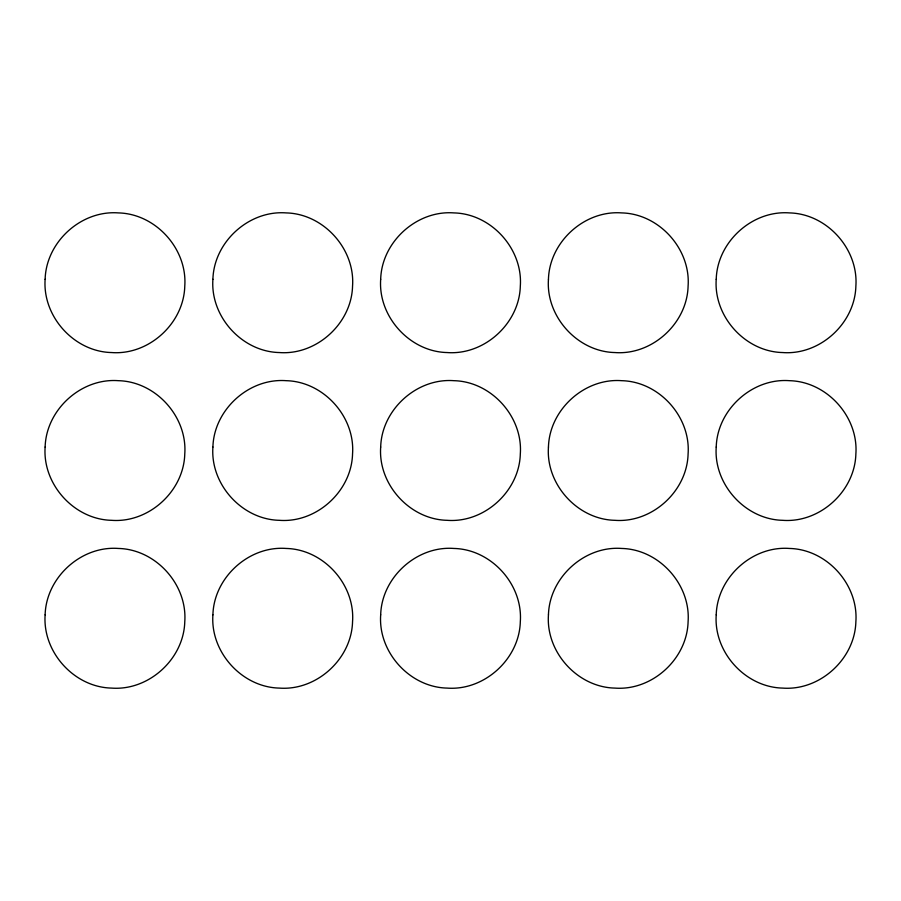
<?xml version="1.0" encoding="UTF-8"?>
<svg xmlns="http://www.w3.org/2000/svg" width="901" height="901" viewBox="0 0 901 901"><rect width="100%" height="100%" fill="white"/><g stroke="black" fill="none" stroke-linecap="round" stroke-linejoin="round"><path stroke-width="1.35" d="M45.129 279.299C42.426 316.499 74.13 351.694 111.533 352.55C148.845 355.377 183.804 323.425 184.773 286.158C187.487 248.958 155.772 213.762 118.38 212.906C81.067 210.079 46.109 242.031 45.129 279.299M45.129 447.065C42.426 484.276 74.13 519.46 111.533 520.316C148.845 523.143 183.804 491.191 184.773 453.935C187.487 416.724 155.772 381.54 118.38 380.684C81.067 377.857 46.109 409.809 45.129 447.065M45.129 614.842C42.426 652.042 74.13 687.238 111.533 688.094C148.845 690.921 183.804 658.969 184.773 621.701C187.487 584.501 155.772 549.306 118.38 548.45C81.067 545.623 46.109 577.575 45.129 614.842M212.906 279.299C210.192 316.499 241.907 351.694 279.299 352.55C316.623 355.377 351.57 323.425 352.55 286.158C355.264 248.958 323.549 213.762 286.158 212.906C248.834 210.079 213.886 242.031 212.906 279.299M212.906 447.065C210.192 484.276 241.907 519.46 279.299 520.316C316.623 523.143 351.57 491.191 352.55 453.935C355.264 416.724 323.549 381.54 286.158 380.684C248.834 377.857 213.886 409.809 212.906 447.065M212.906 614.842C210.192 652.042 241.907 687.238 279.299 688.094C316.623 690.921 351.57 658.969 352.55 621.701C355.264 584.501 323.549 549.306 286.158 548.45C248.834 545.623 213.886 577.575 212.906 614.842M380.684 279.299C377.97 316.499 409.685 351.694 447.076 352.55C484.389 355.377 519.348 323.425 520.316 286.158C523.03 248.958 491.315 213.762 453.924 212.906C416.611 210.079 381.652 242.031 380.684 279.299M380.684 447.065C377.97 484.276 409.685 519.46 447.076 520.316C484.389 523.143 519.348 491.191 520.316 453.935C523.03 416.724 491.315 381.54 453.924 380.684C416.611 377.857 381.652 409.809 380.684 447.065M380.684 614.842C377.97 652.042 409.685 687.238 447.076 688.094C484.389 690.921 519.348 658.969 520.316 621.701C523.03 584.501 491.315 549.306 453.924 548.45C416.611 545.623 381.652 577.575 380.684 614.842M548.45 279.299C545.736 316.499 577.451 351.694 614.842 352.55C652.166 355.377 687.114 323.425 688.094 286.158C690.808 248.958 659.093 213.762 621.701 212.906C584.377 210.079 549.43 242.031 548.45 279.299M548.45 447.065C545.736 484.276 577.451 519.46 614.842 520.316C652.166 523.143 687.114 491.191 688.094 453.935C690.808 416.724 659.093 381.54 621.701 380.684C584.377 377.857 549.43 409.809 548.45 447.065M548.45 614.842C545.736 652.042 577.451 687.238 614.842 688.094C652.166 690.921 687.114 658.969 688.094 621.701C690.808 584.501 659.093 549.306 621.701 548.45C584.377 545.623 549.43 577.575 548.45 614.842M716.227 279.299C713.513 316.499 745.228 351.694 782.62 352.55C819.933 355.377 854.891 323.425 855.871 286.158C858.574 248.958 826.87 213.762 789.467 212.906C752.155 210.079 717.196 242.031 716.227 279.299M716.227 447.065C713.513 484.276 745.228 519.46 782.62 520.316C819.933 523.143 854.891 491.191 855.871 453.935C858.574 416.724 826.87 381.54 789.467 380.684C752.155 377.857 717.196 409.809 716.227 447.065M716.227 614.842C713.513 652.042 745.228 687.238 782.62 688.094C819.933 690.921 854.891 658.969 855.871 621.701C858.574 584.501 826.87 549.306 789.467 548.45C752.155 545.623 717.196 577.575 716.227 614.842"/></g></svg>
